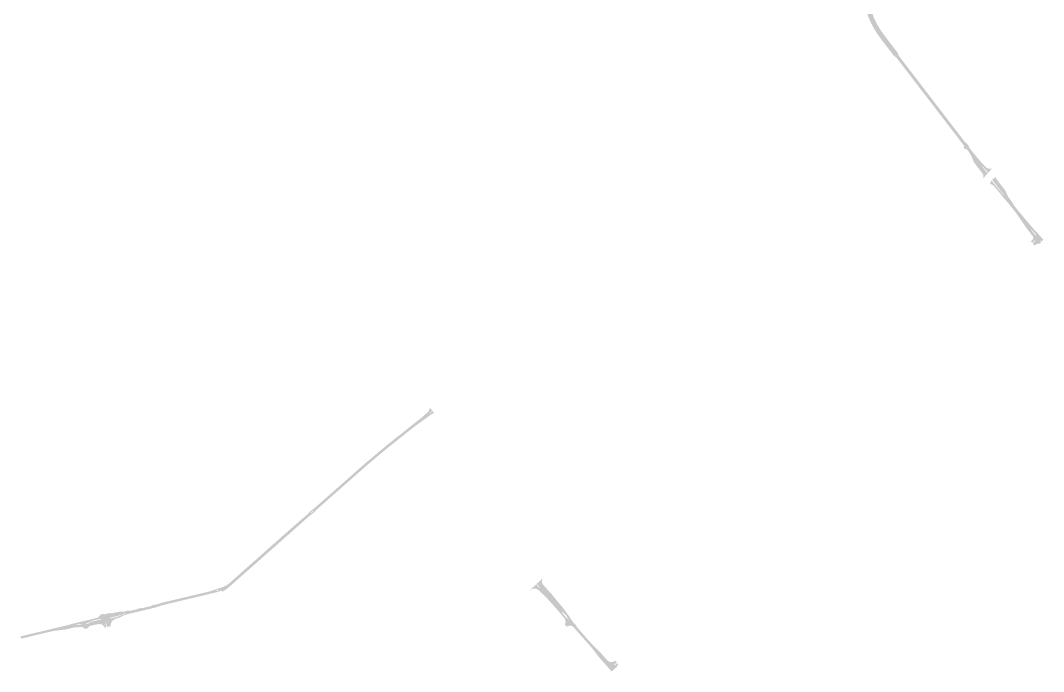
# Model space of a CAD drawing. Header units: inches. Extents: x 96822 to 101067, y 435686 to 441786.
# Drawn here: x 98416 to 101067, y 438411 to 440099 of the extents above; entities that cross this region are included whole.
import ezdxf

# ---------------------------------------------------------------- set-up
doc = ezdxf.new("R2010")
doc.units = ezdxf.units.IN
doc.header["$MEASUREMENT"] = 0

msp = doc.modelspace()

# ---------------------------------------------------------------- hatches: boundary and pattern name
for points in [[(100783, 439875.4), (100781.7, 439877.2), (100765.6, 439898.1), (100737.8, 439934.4), (100687.4, 440000.1), (100685.5, 440002.6), (100685.1, 440002.6), (100684, 440002.8), (100682.8, 440004.3), (100681.3, 440006.2), (100680.3, 440005.4), (100675.8, 440011.3), (100665.2, 440025), (100664, 440026.6), (100661.4, 440030), (100659, 440033.2), (100653.8, 440040), (100649.7, 440045.3), (100646.2, 440049.9), (100643.1, 440054.2), (100638.7, 440060.3), (100634.5, 440066.5), (100631.7, 440070.9), (100629.5, 440074.4), (100628.1, 440076.8), (100626.6, 440079.3), (100626.2, 440080), (100624.4, 440083.2), (100623.9, 440084.2), (100622.5, 440086.9), (100621.6, 440088.6), (100621.3, 440089.2), (100619.2, 440093.4), (100617, 440098.3), (100615, 440102.9), (100613.1, 440107.6), (100611.4, 440112.3), (100609.7, 440117.4), (100608, 440122.5), (100606.7, 440127.3), (100605.4, 440132.2), (100604.3, 440137), (100603.1, 440142.3), (100602.2, 440147.7), (100601.8, 440150), (100601.4, 440152.6), (100600.4, 440160), (100599.8, 440167.9), (100599.4, 440173.7), (100599.3, 440178.7), (100599.3, 440184.5), (100599.3, 440186.2), (100599.3, 440186.8), (100599.6, 440192.3), (100601, 440192.2), (100601.4, 440199.6), (100611.3, 440199), (100611.3, 440199.2), (100611.3, 440199), (100610.9, 440191.6), (100612.1, 440191.6), (100612, 440190.5), (100611.9, 440187.1), (100611.9, 440184.9), (100611.8, 440183), (100611.9, 440175.5), (100612.2, 440168.8), (100612.6, 440164.1), (100613.1, 440159.2), (100613.8, 440154.2), (100614.5, 440150), (100614.6, 440149.3), (100615.4, 440144.8), (100616.3, 440140.2), (100617.5, 440135.3), (100618.7, 440130.5), (100620.1, 440125.7), (100621.5, 440121.3), (100623, 440116.9), (100624.7, 440112.3), (100626.6, 440107.6), (100628.6, 440103), (100630.3, 440099.3), (100631.4, 440097), (100632.6, 440094.6), (100633.7, 440092.5), (100634.9, 440090.2), (100636.1, 440088), (100637.3, 440085.8), (100638.6, 440083.5), (100639.8, 440081.5), (100642.2, 440077.6), (100644.8, 440073.6), (100647.6, 440069.4), (100651.9, 440063.3), (100656.2, 440057.4), (100659.3, 440053.3), (100663.7, 440047.5), (100668.5, 440041.3), (100673.6, 440034.7), (100674.8, 440033.1), (100683.6, 440021.7), (100684.6, 440020.4), (100685.8, 440018.9), (100690.2, 440013), (100689.2, 440012.3), (100690.7, 440010.4), (100691.8, 440008.8), (100691.7, 440007.7), (100691.6, 440007.2), (100693.4, 440004.9), (100707, 439987.1), (100743.9, 439939), (100769.5, 439905.6), (100787.8, 439881.7), (100789, 439880.2), (100783, 439875.4)], [(100707, 439987.1), (100743.9, 439939), (100769.5, 439905.6), (100787.8, 439881.7), (100789, 439880.2), (100783, 439875.4), (100781.7, 439877.2), (100765.6, 439898.1), (100737.8, 439934.4), (100687.4, 440000.1), (100685.5, 440002.6), (100691.6, 440007.2), (100693.4, 440004.9), (100707, 439987.1)], [(99761.1, 438628.7), (99819.5, 438564.9), (99819.3, 438564.5), (99819.2, 438564.2), (99819.2, 438564), (99819.2, 438563.9), (99819.2, 438563.7), (99819.3, 438563.4), (99819.5, 438563.1), (99819.7, 438562.9), (99824.2, 438557.7), (99830.7, 438550.1), (99832.1, 438548.5), (99827.3, 438545.2), (99827.3, 438545.7), (99827.2, 438546), (99827.1, 438546.4), (99827, 438546.7), (99826.9, 438547), (99826.2, 438547.9), (99824.3, 438550.2), (99820.9, 438554.5), (99814, 438563), (99811.7, 438565.8), (99810.5, 438567.2), (99809.3, 438568.7), (99806.4, 438571.9), (99801.3, 438577.6), (99793.5, 438586.3), (99786.9, 438593.8), (99784.6, 438596.3), (99782.6, 438598.5), (99779.2, 438602.1), (99775.6, 438605.7), (99771.4, 438609.8), (99764.4, 438616.5), (99763, 438617.9), (99761.2, 438619.6), (99759.7, 438620.9), (99759.4, 438621.2), (99759.1, 438621.5), (99758.8, 438621.7), (99758.4, 438622), (99758.1, 438622.2), (99757.8, 438622.5), (99757.5, 438622.7), (99757.2, 438623), (99756.8, 438623.2), (99756.5, 438623.4), (99756.1, 438623.6), (99755.8, 438623.8), (99755.5, 438624), (99755.1, 438624.2), (99754.7, 438624.4), (99754.4, 438624.6), (99754, 438624.8), (99753.7, 438624.9), (99753.3, 438625.1), (99752.7, 438625.4), (99752.3, 438625.5), (99751.8, 438625.6), (99751.3, 438625.7), (99750.8, 438625.8), (99750.3, 438625.9), (99749.8, 438626), (99749.3, 438626), (99749, 438626.1), (99748.6, 438626.1), (99748.3, 438626.1), (99748, 438626.1), (99747.7, 438626.1), (99747.4, 438626.1), (99747.1, 438626.1), (99746.8, 438626.1), (99746.5, 438626.1), (99746.2, 438626.1), (99745.9, 438626), (99745.5, 438626), (99745.2, 438626), (99744.6, 438625.9), (99744.2, 438625.8), (99743.8, 438625.7), (99743.5, 438625.7), (99743.1, 438625.6), (99742.8, 438625.5), (99742.4, 438625.4), (99742, 438625.3), (99741.7, 438625.2), (99741.3, 438625.1), (99741, 438625), (99739.6, 438624.4), (99739, 438624), (99736.4, 438622.2), (99733.3, 438619.9), (99753.4, 438638.2), (99753.3, 438638.2), (99753.1, 438637.7), (99753.1, 438637.4), (99753.5, 438636.4), (99754, 438635.4), (99754.5, 438634.6), (99755.1, 438633.8), (99758, 438630.9), (99759.9, 438628.9), (99760.1, 438628.8), (99760.1, 438628.8), (99760.1, 438628.8), (99760.2, 438628.7), (99760.5, 438628.6), (99760.8, 438628.6), (99761.1, 438628.7)], [(99812.1, 438587.7), (99817.3, 438581.5), (99822.9, 438574.5), (99825.1, 438571.6), (99833.4, 438560), (99836.2, 438556.1), (99838.2, 438553.3), (99838.2, 438553.2), (99838.2, 438553.2), (99838.2, 438553.2), (99838.2, 438553.2), (99838.3, 438553.2), (99838.5, 438553), (99838.8, 438553), (99838.5, 438552.8), (99834, 438549.8), (99833.5, 438550.7), (99833, 438551.5), (99832.5, 438552.4), (99831.8, 438553.5), (99831.6, 438553.8), (99831.4, 438554.1), (99831.3, 438554.4), (99831.1, 438554.7), (99830.8, 438555), (99830.6, 438555.2), (99830.4, 438555.5), (99829.8, 438556.3), (99829.1, 438557.2), (99828.4, 438558), (99827.8, 438558.6), (99827.3, 438559.2), (99826.7, 438559.7), (99826.1, 438560.3), (99825.5, 438560.8), (99821, 438565), (99820.7, 438565.1), (99820.4, 438565.2), (99820.1, 438565.2), (99819.8, 438565.1), (99819.5, 438564.9), (99761.1, 438628.7), (99761.3, 438629.1), (99761.3, 438629.4), (99761.2, 438629.7), (99761.1, 438629.8), (99755.4, 438636.6), (99754.1, 438638.1), (99754, 438638.3), (99753.7, 438638.3), (99753.4, 438638.2), (99753.4, 438638.2), (99768.8, 438653.2), (99768.5, 438652), (99767.8, 438649.6), (99767.8, 438649.4), (99767.7, 438649.3), (99767.5, 438648.2), (99767.4, 438647.7), (99767.3, 438647.3), (99767.2, 438646.8), (99767.2, 438646.3), (99767.2, 438645.9), (99767.2, 438645.5), (99767.2, 438645), (99767.2, 438644.5), (99767.3, 438643.9), (99767.3, 438643.4), (99767.4, 438642.8), (99767.5, 438642.2), (99767.7, 438641.7), (99767.8, 438641.1), (99768, 438640.6), (99768.2, 438640.1), (99768.4, 438639.6), (99768.6, 438639.1), (99768.8, 438638.6), (99769.1, 438638.1), (99769.4, 438637.6), (99769.7, 438637.2), (99770, 438636.7), (99770.3, 438636.3), (99770.6, 438635.9), (99772.4, 438633.8), (99775.3, 438630.5), (99788.1, 438616.1), (99794.7, 438608.7), (99795.9, 438607.4), (99797, 438606), (99812.1, 438587.7)], [(98417.1, 438496.4), (98415.7, 438502.3), (98415.8, 438502.3), (98419.6, 438503.2), (98427.9, 438505.2), (98434.8, 438506.9), (98443.1, 438508.9), (98457.6, 438512.3), (98466.9, 438514.5), (98473.9, 438516.2), (98478.8, 438517.3), (98482.4, 438518.2), (98487.1, 438519.3), (98492.1, 438520.6), (98500, 438522.5), (98503.9, 438523.4), (98511.6, 438525.1), (98535.8, 438530.9), (98555.1, 438536.2), (98559.7, 438537.3), (98560.6, 438533), (98560.6, 438533), (98560.6, 438533), (98560.5, 438532.7), (98560.8, 438532.4), (98560.8, 438532.2), (98560.8, 438532.2), (98562.2, 438525.9), (98554.9, 438525.3), (98553.9, 438525.2), (98552.9, 438525.1), (98552, 438524.9), (98537.2, 438521.2), (98535.2, 438520.8), (98534, 438520.5), (98519.9, 438518.7), (98514.7, 438518.1), (98509.1, 438517.3), (98506.3, 438516.9), (98505.3, 438516.8), (98504.3, 438516.7), (98503.3, 438516.5), (98502.3, 438516.4), (98501.3, 438516.2), (98500.2, 438516.1), (98500, 438516), (98494.5, 438514.7), (98488.8, 438513.5), (98483.9, 438512.3), (98480.2, 438511.5), (98476.3, 438510.5), (98472.4, 438509.6), (98443.9, 438502.8), (98439.1, 438501.6), (98430.9, 438499.6), (98417.1, 438496.4)], [(99921, 438457.7), (99935.5, 438441.3), (99935.8, 438441), (99936.2, 438440.6), (99936.5, 438440.2), (99936.9, 438439.8), (99937.3, 438439.5), (99937.7, 438439.1), (99938.1, 438438.8), (99938.6, 438438.5), (99939, 438438.2), (99939.4, 438437.9), (99939.9, 438437.7), (99940.4, 438437.4), (99940.7, 438437.2), (99941.4, 438436.9), (99942.3, 438436.6), (99943.2, 438436.3), (99943.9, 438436.1), (99944.5, 438436), (99945.2, 438435.9), (99945.7, 438435.8), (99946.2, 438435.8), (99946.7, 438435.7), (99947.2, 438435.7), (99947.7, 438435.7), (99948.2, 438435.8), (99948.7, 438435.8), (99949.1, 438435.9), (99949.7, 438436), (99950.5, 438436.2), (99951.4, 438436.4), (99952.2, 438436.7), (99952.6, 438436.9), (99953.1, 438437.1), (99953.5, 438437.3), (99953.9, 438437.5), (99954.3, 438437.7), (99954.7, 438437.9), (99955, 438438.2), (99955.4, 438438.5), (99955.7, 438438.7), (99956.8, 438439.6), (99961.2, 438434.7), (99957.3, 438431.2), (99957.2, 438431.1), (99955.2, 438429), (99955.2, 438429), (99954.4, 438428.2), (99954.3, 438428), (99954.4, 438427.7), (99954.6, 438427.4), (99954.9, 438427.4), (99956.1, 438428), (99958.7, 438429.4), (99960.1, 438430.7), (99962.3, 438432.7), (99962.6, 438433.1), (99965.5, 438429.9), (99964.6, 438429), (99964.3, 438428.6), (99963.9, 438428.2), (99963.5, 438427.7), (99963.2, 438427.2), (99962.8, 438426.7), (99962.5, 438426.2), (99962.2, 438425.7), (99962.1, 438425.4), (99962.1, 438425.4), (99962.1, 438425.4), (99962, 438425.2), (99961.7, 438424.6), (99961.2, 438423.2), (99953, 438415.8), (99952.7, 438415.9), (99952.4, 438415.9), (99952.1, 438415.8), (99951.8, 438415.6), (99951.6, 438415.4), (99951.5, 438415.1), (99951.6, 438414.5), (99947.9, 438411.2), (99946.1, 438413.3), (99944.7, 438414.8), (99933.6, 438427.4), (99931.6, 438429.6), (99919.3, 438443.4), (99915.7, 438447.5), (99914.9, 438448.5), (99912.6, 438451.3), (99910.5, 438453.9), (99910.5, 438453.9), (99906.9, 438458.7), (99903.2, 438463.8), (99900.8, 438467), (99898.3, 438470.1), (99896.8, 438472), (99894.2, 438475.1), (99892, 438477.6), (99896.9, 438481.9), (99896.9, 438481.9), (99899.8, 438478.9), (99904.4, 438474.3), (99905.8, 438472.9), (99907.3, 438471.6), (99909.6, 438469.5), (99911.8, 438467.4), (99921, 438457.7)]]:
    msp.add_hatch(color=256).paths.add_polyline_path(points, flags=0)
h = msp.add_hatch(color=256)
h.paths.add_polyline_path([(100873.3, 439772.5), (100873.3, 439772.2), (100873.4, 439772), (100874.2, 439769.7), (100874.3, 439769.2), (100874.3, 439769.2), (100874.3, 439769.2), (100874.3, 439769.2), (100874.3, 439769.2), (100874.3, 439769.2), (100874.3, 439769.2), (100874.3, 439769.1), (100874.3, 439769.1), (100874.3, 439769.1), (100874.3, 439769.1), (100874.4, 439769.1), (100874.4, 439769.1), (100874.4, 439769.1), (100874.4, 439769.1), (100874.4, 439769.1), (100874.4, 439769.1), (100874.4, 439769.1), (100874.4, 439769.1), (100874.4, 439769.1), (100874.4, 439769), (100874.4, 439769), (100874.4, 439769), (100874.4, 439769), (100874.4, 439769), (100874.4, 439769), (100874.4, 439769), (100876.2, 439766.8), (100881.7, 439759.5), (100886.2, 439753.9), (100894, 439744.4), (100898, 439739.6), (100903.4, 439733.3), (100911.3, 439724.8), (100916.9, 439718.8), (100918.7, 439717.2), (100919.6, 439716.5), (100921.8, 439715.4), (100923.2, 439714.9), (100925.6, 439714.2), (100926.8, 439714.2), (100928.3, 439714.1), (100930.1, 439714.3), (100932, 439714.7), (100933.4, 439715.2), (100908.8, 439687.3), (100910, 439689.3), (100910.8, 439691.1), (100911.2, 439692.6), (100911.3, 439694.4), (100911.1, 439696.1), (100910.8, 439697.9), (100910.1, 439699.8), (100909, 439701.4), (100898.7, 439715), (100887.1, 439730.3), (100886.1, 439731.9), (100879.8, 439747.1), (100874.5, 439756.1), (100873.4, 439757.8), (100871.7, 439760), (100870.4, 439761.8), (100868.7, 439763.9), (100868.4, 439763.9), (100866.9, 439765.1), (100866.4, 439765.5), (100866.4, 439765.5), (100866.4, 439765.5), (100866.4, 439765.5), (100866.4, 439765.5), (100866.4, 439765.5), (100866.4, 439765.5), (100866.4, 439765.5), (100866.4, 439765.6), (100866.4, 439765.6), (100866.3, 439765.6), (100866.3, 439765.6), (100866.3, 439765.6), (100866.3, 439765.6), (100866.3, 439765.6), (100866.3, 439765.6), (100866.3, 439765.6), (100866.3, 439765.6), (100866.3, 439765.6), (100866.3, 439765.6), (100866.3, 439765.6), (100866.3, 439765.6), (100866.3, 439765.6), (100866.2, 439765.6), (100866.2, 439765.6), (100866.2, 439765.6), (100866.2, 439765.6), (100866.2, 439765.6), (100866.2, 439765.6), (100866.2, 439765.6), (100866.2, 439765.6), (100866.2, 439765.6), (100866.2, 439765.6), (100865.9, 439765.7), (100865.1, 439765.7), (100864.4, 439765.6), (100863.7, 439765.5), (100863.1, 439765.2), (100860, 439770.2), (100860.4, 439771), (100860.6, 439771.7), (100860.7, 439772.3), (100860.7, 439773), (100860.7, 439773.6), (100860.4, 439773.7), (100859.1, 439776.1), (100859.1, 439776.1), (100859.1, 439776.1), (100859.1, 439776.1), (100859.1, 439776.1), (100859.1, 439776.1), (100859.1, 439776.1), (100859.1, 439776.1), (100859.1, 439776.1), (100859.1, 439776.1), (100859.1, 439776.2), (100859.1, 439776.2), (100856.2, 439780), (100849.1, 439789.3), (100840.9, 439800), (100831.8, 439811.9), (100828.7, 439815.8), (100824.9, 439820.7), (100823.9, 439822.1), (100783, 439875.4), (100789, 439880.2), (100834.3, 439821.1), (100837.4, 439817.1), (100844.1, 439808.3), (100850.5, 439800), (100855.1, 439794), (100861.7, 439785.4), (100864.6, 439781.6), (100864.7, 439781.5), (100864.7, 439781.5), (100864.7, 439781.5), (100864.7, 439781.4), (100864.7, 439781.4), (100864.7, 439781.4), (100864.7, 439781.4), (100864.8, 439781.3), (100865, 439781.3), (100867.8, 439780.2), (100867.9, 439780.1), (100873.3, 439772.5)], flags=0)
h.paths.add_polyline_path([(100908.8, 439720.3), (100908.1, 439720.2), (100908, 439719.6), (100920.7, 439703.1), (100921.4, 439703.2), (100921.6, 439704.3), (100921.7, 439705.4), (100921.4, 439706.4), (100921, 439707.2), (100908.8, 439720.3)], flags=0)
h = msp.add_hatch(color=256)
h.paths.add_polyline_path([(101010.7, 439594.1), (101017.3, 439586.3), (101017.5, 439586), (101018.6, 439584.6), (101032.1, 439568.8), (101046.6, 439552.2), (101046.9, 439551.8), (101048.2, 439550.3), (101048.8, 439549.6), (101048.9, 439549.4), (101049, 439549.4), (101049, 439549.4), (101049, 439549.4), (101049, 439549.3), (101049.1, 439549.3), (101049.3, 439549.2), (101049.4, 439549.2), (101049.6, 439549.3), (101051.2, 439547.5), (101051.3, 439547.4), (101059.2, 439538.7), (101066.4, 439530.7), (101066.4, 439530.7), (101066.9, 439530.2), (101062, 439525.8), (101061.6, 439526.2), (101061.4, 439526.4), (101061.2, 439526.6), (101060.9, 439526.9), (101060.6, 439527.1), (101060.4, 439527.3), (101060.1, 439527.5), (101059.8, 439527.7), (101059.5, 439527.9), (101059.3, 439528), (101059.2, 439527.9), (101059, 439527.9), (101058.9, 439527.8), (101058.8, 439527.6), (101058.8, 439527.4), (101058.8, 439527.3), (101059.1, 439526.7), (101059.4, 439526.2), (101059.5, 439526), (101059.6, 439525.8), (101059.7, 439525.7), (101059.9, 439525.5), (101059.9, 439525.4), (101060.7, 439524.6), (101057.3, 439519.7), (101056.8, 439519.8), (101056.3, 439519.8), (101055.8, 439519.9), (101055.3, 439519.9), (101054.9, 439519.9), (101054.3, 439519.9), (101053.9, 439520), (101053.4, 439520), (101053.1, 439519.9), (101052.8, 439519.9), (101052.5, 439519.9), (101052.2, 439519.8), (101052, 439519.8), (101051.7, 439519.7), (101051.4, 439519.7), (101051.1, 439519.6), (101050.9, 439519.6), (101050.4, 439519.5), (101050, 439519.3), (101049.7, 439519.2), (101049.1, 439518.9), (101048.8, 439518.8), (101048.6, 439518.7), (101048.3, 439518.5), (101048.1, 439518.4), (101047.9, 439518.3), (101047.7, 439518.1), (101047.4, 439518), (101047.2, 439517.9), (101047, 439517.7), (101046.8, 439517.6), (101043.4, 439515.3), (101038.8, 439521.3), (101042.1, 439524.2), (101043.9, 439525.7), (101044, 439525.9), (101044.2, 439526.1), (101044.4, 439526.2), (101044.6, 439526.4), (101044.7, 439526.6), (101044.9, 439526.8), (101045, 439527.1), (101045.2, 439527.3), (101045.3, 439527.5), (101045.5, 439527.7), (101045.6, 439527.9), (101045.7, 439528.1), (101045.7, 439528.1), (101045.7, 439528.1), (101045.7, 439528.1), (101045.7, 439528.1), (101045.7, 439528.1), (101045.7, 439528.1), (101045.7, 439528.1), (101045.7, 439528.1), (101045.7, 439528.2), (101045.8, 439528.4), (101045.7, 439528.5), (101045.6, 439528.6), (101045.5, 439528.7), (101045.3, 439528.7), (101045.2, 439528.7), (101045, 439528.6), (101043.2, 439527.6), (101042.6, 439527.2), (101041, 439525.7), (101037.6, 439522.5), (101034.2, 439526.3), (101037.5, 439529.6), (101037.8, 439529.8), (101038, 439529.9), (101038.1, 439530), (101038.2, 439530.2), (101038.4, 439530.3), (101038.5, 439530.5), (101038.6, 439530.6), (101038.7, 439530.8), (101038.8, 439530.9), (101038.9, 439531.1), (101039.1, 439531.2), (101039.2, 439531.4), (101039.3, 439531.5), (101039.4, 439531.7), (101039.3, 439531.9), (101039.4, 439532.1), (101039.6, 439532.4), (101039.7, 439532.7), (101039.8, 439533), (101039.8, 439533.3), (101039.9, 439533.6), (101040, 439533.9), (101040, 439534.2), (101040, 439534.5), (101040, 439534.8), (101040, 439535.2), (101040, 439535.6), (101040, 439535.8), (101040, 439536.1), (101040, 439536.3), (101039.9, 439536.6), (101039.9, 439536.8), (101039.8, 439537.1), (101039.8, 439537.4), (101039.7, 439537.6), (101039.6, 439537.8), (101039.5, 439538), (101039.3, 439538.4), (101039.5, 439538.6), (101039.4, 439538.8), (101039.2, 439539.1), (101039.1, 439539.4), (101038.9, 439539.6), (101038.7, 439539.9), (101038.5, 439540.1), (101038.4, 439540.4), (101038.2, 439540.6), (101037.9, 439540.8), (101037.8, 439541), (101036.5, 439542.5), (101035.5, 439543.9), (101035.4, 439543.8), (101034.6, 439544.8), (101034.8, 439545), (101028.7, 439552.5), (101023.8, 439559), (101021.5, 439562.1), (101016.2, 439569.9), (101005, 439586.6), (101004.9, 439586.5), (101001.7, 439591), (101001.1, 439591.8), (101000, 439593.4), (100999.4, 439594.3), (100995.6, 439599.4), (100987.6, 439609.9), (100982.7, 439616.4), (100980.5, 439619.3), (100977.2, 439623.2), (100964, 439638.2), (100963.7, 439638.7), (100963.4, 439639.1), (100962, 439640.8), (100954.4, 439650.1), (100939.2, 439668.7), (100937.2, 439670.6), (100935.1, 439672.2), (100932.6, 439673.5), (100931.7, 439673.9), (100929.9, 439674.4), (100927.8, 439674.7), (100931.9, 439684.3), (100932.1, 439683.7), (100962.5, 439646.7), (100962.7, 439646.5), (100963, 439646.5), (100963.3, 439646.6), (100963.3, 439646.9), (100963.3, 439647.2), (100934.8, 439684.3), (100934.1, 439685.2), (100933.5, 439685.7), (100932.9, 439685.7), (100943.3, 439692.5), (100943.4, 439691.5), (100943.9, 439689.9), (100944.6, 439688.2), (100945.5, 439686.7), (100952.7, 439677.4), (100953.2, 439676.7), (100959.5, 439668.5), (100967.9, 439657.5), (100968.4, 439656.6), (100970.4, 439652.6), (100974.8, 439642.2), (100975.3, 439641.2), (100975.9, 439640.2), (100976.7, 439639.3), (100978, 439638), (100978.8, 439637.3), (100983.6, 439630.2), (100988.5, 439623.2), (100988.6, 439622.9), (100988.9, 439622.4), (100989.2, 439622), (100990, 439620.1), (100991, 439618.5), (100991.8, 439617.5), (101000, 439607), (101002.5, 439603.7), (101003.3, 439602.8), (101004.4, 439601.7), (101005.4, 439600.5), (101005.6, 439600.2), (101010.7, 439594.1)], flags=0)
h.paths.add_polyline_path([(101034.8, 439556.9), (101034.7, 439556.8), (101034.6, 439556.6), (101034.5, 439556.4), (101034.6, 439556.1), (101040.9, 439547.8), (101043.4, 439544.7), (101043.6, 439544.5), (101044.9, 439542.9), (101045.7, 439542.2), (101046.8, 439541.5), (101047, 439541.4), (101047.3, 439541.5), (101047.5, 439541.6), (101047.6, 439541.8), (101047.5, 439542.1), (101046.7, 439543.7), (101046.4, 439544.2), (101045.1, 439545.8), (101044.9, 439546), (101042.3, 439549), (101035.4, 439556.7), (101035.1, 439556.9), (101034.8, 439556.9)], flags=0)
h = msp.add_hatch(color=256)
h.paths.add_polyline_path([(99380.8, 439001.6), (99374.5, 438996.7), (99367.7, 438991.2), (99366.1, 438989.8), (99357.1, 438982.3), (99348.5, 438975.2), (99346.6, 438973.6), (99345.2, 438972.4), (99344.3, 438971.6), (99343.2, 438970.7), (99339, 438975.8), (99339.9, 438976.6), (99359.7, 438993.2), (99361.3, 438994.5), (99364.1, 438996.8), (99371, 439002.3), (99378.3, 439008.1), (99381.3, 439010.5), (99382.8, 439011.7), (99385.6, 439014), (99408.6, 439032.1), (99411.6, 439034.6), (99412.8, 439035.5), (99421.4, 439042.4), (99455.3, 439069.3), (99459, 439072.4), (99459.7, 439072.9), (99460.5, 439073.6), (99461.4, 439074.4), (99462, 439075), (99470.3, 439083.1), (99471.9, 439084.6), (99472.5, 439085.3), (99473, 439086), (99473.6, 439086.9), (99474, 439087.6), (99474.3, 439088.3), (99474.7, 439089), (99474.9, 439089.7), (99475.2, 439090.4), (99475.4, 439091.2), (99475.6, 439091.9), (99475.7, 439092.7), (99475.8, 439093.5), (99475.8, 439094.3), (99475.8, 439095.1), (99475.8, 439095.9), (99488.2, 439080.2), (99487.6, 439080.2), (99486.9, 439080.2), (99486.3, 439080.1), (99485.6, 439080), (99485, 439079.8), (99484, 439079.4), (99483.1, 439079), (99482.2, 439078.6), (99481.6, 439078.2), (99479.9, 439077.1), (99476.2, 439074.6), (99472.1, 439071.7), (99466.4, 439067.6), (99461.5, 439064.1), (99456.9, 439060.8), (99441.4, 439049.5), (99433.1, 439043.3), (99432.9, 439043.1), (99426.5, 439038), (99417.8, 439031.1), (99409.2, 439024.2), (99409.1, 439024.2), (99400.1, 439017), (99396.5, 439014.1), (99395.5, 439013.4), (99380.8, 439001.6)], flags=0)
h.paths.add_polyline_path([(99475.8, 439081.6), (99474.8, 439080.6), (99474.8, 439080.1), (99475.3, 439079.8), (99475.6, 439080), (99478, 439081.8), (99478.4, 439082.1), (99481.2, 439084.2), (99481.5, 439084.4), (99482.1, 439084.8), (99482.1, 439084.8), (99482.1, 439084.8), (99482.1, 439084.8), (99482.1, 439084.8), (99482.1, 439084.8), (99482.3, 439084.9), (99482.4, 439085.4), (99481.9, 439085.8), (99480.8, 439085.3), (99477.3, 439082.9), (99477.2, 439082.8), (99477.1, 439082.8), (99477.1, 439082.8), (99475.8, 439081.6)], flags=0)
h = msp.add_hatch(color=256)
h.paths.add_polyline_path([(98766.6, 438577.6), (98764.7, 438584), (98765.8, 438584.4), (98768.1, 438585.1), (98769.9, 438585.6), (98770.7, 438585.9), (98771.5, 438586.1), (98775.8, 438587.4), (98779.6, 438588.7), (98783.6, 438589.7), (98790.4, 438591.5), (98794.7, 438592.5), (98802, 438594.2), (98832, 438601.3), (98863.6, 438608.8), (98877.6, 438612), (98890.9, 438615.2), (98897.7, 438616.8), (98901.2, 438617.7), (98907.9, 438619.5), (98908.9, 438619.7), (98909.9, 438620.1), (98915.1, 438622), (98920.7, 438623.9), (98921.6, 438624.3), (98922.6, 438624.6), (98922.6, 438624.6), (98924.5, 438625.2), (98926.6, 438625.8), (98929.3, 438626.7), (98933.9, 438628.2), (98934.3, 438628.3), (98936.5, 438629), (98938.6, 438629.8), (98940.8, 438630.6), (98947, 438633.3), (98948.6, 438634.2), (98949.8, 438634.8), (98951, 438635.5), (98954.1, 438637.5), (98954.9, 438638.2), (98956.4, 438639.5), (98965.1, 438647.2), (98974.3, 438655.3), (98978.2, 438658.8), (98983.3, 438663.3), (98986.4, 438666), (98987.8, 438667.4), (98988.2, 438667.8), (99000, 438678.4), (99004.1, 438682), (99025, 438700.4), (99025.7, 438700.9), (99026.8, 438701.8), (99028.1, 438702.9), (99027.9, 438703), (99033.4, 438707.7), (99048.1, 438720.9), (99081.1, 438750), (99089, 438757), (99094.1, 438761.6), (99108.3, 438774.1), (99120.9, 438785.3), (99121, 438785.4), (99121.4, 438785.7), (99124.8, 438788.6), (99135.5, 438798.1), (99145.9, 438807.2), (99146.5, 438807.2), (99147.2, 438807.9), (99148.1, 438808.7), (99149.8, 438810.2), (99160.3, 438819.4), (99160.6, 438819.7), (99161.3, 438820.4), (99164.6, 438824.2), (99165, 438824.5), (99165.3, 438824.9), (99170.8, 438829.6), (99172.5, 438831.1), (99173.3, 438831.7), (99177.4, 438834.5), (99178.1, 438835.1), (99184.3, 438840.6), (99187.9, 438843.7), (99196.7, 438851.5), (99205.9, 438859.6), (99209.6, 438862.9), (99219.9, 438871.9), (99223.1, 438874.7), (99227.6, 438878.7), (99229.1, 438880), (99230.8, 438881.5), (99243.9, 438893.1), (99255.3, 438903.2), (99257.1, 438904.7), (99258.4, 438905.9), (99266.7, 438913.3), (99272.4, 438918.3), (99279.5, 438924.7), (99287.1, 438931.3), (99288.6, 438932.7), (99305.1, 438947.2), (99311.9, 438953.1), (99317, 438957.4), (99317.3, 438957.7), (99318.4, 438958.6), (99318.7, 438958.9), (99321.7, 438961.3), (99328.7, 438967.2), (99332.6, 438970.4), (99335.6, 438972.9), (99338.5, 438975.4), (99339, 438975.8), (99343.2, 438970.7), (99339.7, 438967.8), (99321.6, 438952.6), (99316.2, 438948.1), (99311.9, 438944.5), (99308.2, 438941.2), (99302.1, 438935.8), (99301.7, 438935.4), (99297.3, 438931.5), (99296.5, 438930.8), (99291.2, 438926.1), (99287.1, 438922.5), (99281.9, 438917.8), (99271, 438908.3), (99256.1, 438895.1), (99247.7, 438887.7), (99245.4, 438885.7), (99245.1, 438885.4), (99244.5, 438884.9), (99238.8, 438879.8), (99236.5, 438877.8), (99235, 438876.5), (99232.6, 438874.3), (99230.9, 438872.9), (99227.9, 438870.2), (99224.9, 438867.6), (99222.6, 438865.6), (99221.7, 438864.8), (99220.2, 438863.5), (99217, 438860.7), (99214, 438858), (99210.3, 438854.7), (99209.9, 438854.4), (99209, 438853.5), (99205, 438850.1), (99199.8, 438845.4), (99197.5, 438843.4), (99195.5, 438841.6), (99195.1, 438841.3), (99194.9, 438841.2), (99192.7, 438839.2), (99186.7, 438833.9), (99184.4, 438831.9), (99184.1, 438831.6), (99183.5, 438831.1), (99182.6, 438830.2), (99181.9, 438829.5), (99178.6, 438825.8), (99177.9, 438825.1), (99172.6, 438820.5), (99172, 438820), (99170.5, 438818.7), (99168.9, 438817.5), (99164.8, 438814.7), (99155, 438806), (99152.1, 438803.4), (99142.4, 438794.8), (99142.3, 438794.8), (99142.2, 438794.6), (99140.5, 438793.2), (99131.7, 438785.3), (99128.6, 438782.6), (99122.6, 438777.3), (99113.1, 438768.7), (99112.9, 438768.4), (99106.1, 438762.7), (99104.6, 438761.4), (99100.8, 438757.9), (99099.9, 438757.1), (99095.3, 438753.1), (99094.8, 438752.6), (99092.2, 438750.4), (99091.7, 438750), (99088.5, 438747.1), (99087.9, 438746.6), (99086.8, 438745.6), (99085.7, 438744.7), (99082, 438741.3), (99079.3, 438738.9), (99074.8, 438734.9), (99074.5, 438734.7), (99073.8, 438734.1), (99071.5, 438732.1), (99068.5, 438729.4), (99065, 438726.3), (99059.1, 438721.1), (99058.8, 438720.8), (99058.1, 438720.2), (99053.2, 438715.9), (99047.3, 438710.6), (99047, 438710.4), (99046.3, 438709.8), (99039, 438703.4), (99035.5, 438700.2), (99033.3, 438698.3), (99030.1, 438695.4), (99023.7, 438689.8), (99020.7, 438687.2), (99020.7, 438687.1), (99017.4, 438684.2), (99013.3, 438680.6), (99007.1, 438675.1), (99000, 438668.9), (98995.7, 438665), (98995.5, 438664.9), (98995, 438664.5), (98992.9, 438662.5), (98991.1, 438661), (98986.6, 438657), (98983.2, 438654), (98981, 438652), (98980.7, 438651.8), (98980.1, 438651.2), (98979.1, 438650.4), (98976.9, 438648.4), (98975.4, 438647.1), (98970.4, 438642.7), (98969.9, 438642.3), (98969.8, 438642.1), (98963.8, 438636.8), (98963, 438636.2), (98960.8, 438634.2), (98957, 438630.9), (98954.3, 438628.5), (98952.5, 438626.9), (98951.7, 438626.3), (98950.9, 438625.7), (98948.4, 438624), (98946, 438622.5), (98943.4, 438620.8), (98941, 438619.4), (98939.9, 438618.7), (98939.5, 438618.5), (98938.6, 438618), (98937.8, 438619.5), (98938.2, 438620.1), (98938, 438620.7), (98937.9, 438620.7), (98937.6, 438621), (98934.7, 438620.1), (98930, 438618.4), (98928.8, 438618), (98927.7, 438617.7), (98926.5, 438617.4), (98925.3, 438617.1), (98924.2, 438616.8), (98923.4, 438616.6), (98915.5, 438614.8), (98911.9, 438614), (98911, 438613.8), (98904.5, 438612.1), (98900.2, 438610.9), (98897.3, 438610.2), (98895, 438609.7), (98867.5, 438603.2), (98836.3, 438595.8), (98807.7, 438589), (98804.7, 438588.3), (98800.2, 438587.2), (98794.8, 438586), (98790, 438584.7), (98784.2, 438583.2), (98778.8, 438581.6), (98777.7, 438581.3), (98772.6, 438579.6), (98770.9, 438579), (98768.4, 438578.2), (98766.6, 438577.6)], flags=0)
h.paths.add_polyline_path([(98924.1, 438619.9), (98924.4, 438620), (98925.4, 438620.3), (98926, 438620.5), (98927.3, 438620.9), (98928.3, 438621.2), (98928.6, 438621.2), (98929, 438621.7), (98929, 438622.3), (98928.7, 438622.9), (98928.1, 438623.1), (98927.8, 438623), (98926.8, 438622.7), (98924.8, 438622.1), (98923.9, 438621.8), (98923.9, 438621.8), (98923.8, 438621.8), (98923.6, 438621.7), (98923.4, 438621.5), (98923.2, 438621.3), (98923.2, 438620.6), (98923.5, 438620.1), (98924.1, 438619.9)], flags=0)
h.paths.add_polyline_path([(99168.7, 438821.5), (99170.9, 438823.4), (99173.8, 438826), (99175.7, 438827.6), (99176, 438827.8), (99176, 438828.4), (99175.6, 438828.9), (99174.9, 438828.9), (99172.8, 438827.1), (99169.9, 438824.5), (99168, 438822.8), (99167.8, 438822.6), (99167.7, 438822), (99168.1, 438821.5), (99168.7, 438821.5)], flags=0)
h = msp.add_hatch(color=256)
h.paths.add_polyline_path([(98581.7, 438522.1), (98581.5, 438522.4), (98580.8, 438523.2), (98579.8, 438524.1), (98579.3, 438524.5), (98578, 438525.4), (98576.3, 438526.3), (98575.3, 438526.7), (98574.9, 438526.8), (98573.6, 438526.7), (98562.2, 438525.9), (98560.8, 438532.2), (98573.2, 438533.2), (98573.6, 438533.6), (98573.4, 438534.1), (98571.5, 438534.6), (98570.1, 438534.8), (98568.9, 438534.9), (98567.8, 438534.8), (98566.7, 438534.6), (98560.9, 438533.2), (98560.6, 438533), (98559.7, 438537.3), (98564.6, 438538.5), (98612.2, 438549.8), (98613.4, 438550.2), (98617.1, 438551.7), (98617.5, 438551.9), (98618.4, 438552.7), (98619.8, 438554), (98621.2, 438555.4), (98622.1, 438556.7), (98622.7, 438558), (98623.2, 438559.4), (98634.4, 438560.4), (98634.8, 438559.2), (98635.4, 438557.9), (98636, 438557.8), (98636.3, 438558.2), (98636.1, 438560.7), (98649, 438562.8), (98650.3, 438562.5), (98652.2, 438562.3), (98653.5, 438562.3), (98655.7, 438562.6), (98657.1, 438563), (98659, 438563.5), (98666.8, 438565.3), (98667.3, 438565.4), (98667.8, 438565.5), (98668.3, 438565.6), (98668.8, 438565.7), (98669.3, 438565.8), (98671.8, 438566), (98674, 438566.2), (98675.7, 438566.2), (98679.3, 438566.4), (98683.1, 438566.5), (98685, 438566.6), (98687.7, 438566.8), (98687.9, 438567.2), (98687.9, 438567.4), (98687.9, 438567.8), (98687.6, 438568), (98696.9, 438569.2), (98696.7, 438568.8), (98696.8, 438568.4), (98697.1, 438568.2), (98699.2, 438568.4), (98701, 438568.8), (98703.3, 438569.3), (98709.3, 438570.6), (98716.9, 438572.3), (98717, 438572.3), (98717, 438572.3), (98717, 438572.3), (98717.2, 438572.4), (98717.4, 438572.7), (98717.3, 438573.1), (98716.9, 438573.3), (98725.1, 438575.2), (98729.5, 438576.2), (98729.3, 438575.8), (98729.4, 438575.4), (98729.7, 438575.2), (98741.9, 438578.1), (98752.9, 438580.6), (98754.2, 438581), (98754.4, 438581.1), (98754.6, 438581.4), (98754.4, 438581.8), (98754.1, 438582), (98764, 438584.9), (98764, 438584.3), (98764.3, 438584), (98764.7, 438584), (98766.6, 438577.6), (98764.5, 438577), (98761.6, 438576.2), (98760.1, 438575.8), (98754, 438574.3), (98742.6, 438571.7), (98730.5, 438568.8), (98730.5, 438568.8), (98722.8, 438567), (98714, 438565), (98699, 438561.4), (98696.1, 438560.7), (98693.2, 438559.9), (98690.3, 438559.1), (98688.8, 438558.7), (98686.6, 438557.9), (98684.8, 438557.1), (98683.9, 438556.7), (98682.9, 438556.2), (98680.3, 438554.8), (98678.5, 438553.9), (98674.8, 438552.2), (98674.3, 438552), (98673.8, 438551.8), (98673.3, 438551.5), (98672.7, 438551.3), (98672.2, 438551.1), (98671.6, 438550.9), (98671.1, 438550.7), (98670.5, 438550.5), (98670, 438550.4), (98666.1, 438549.2), (98665.5, 438549.1), (98664.9, 438548.9), (98664.3, 438548.7), (98663.2, 438548.3), (98662.8, 438548.1), (98662.3, 438547.9), (98661.9, 438547.7), (98661.4, 438547.5), (98661, 438547.3), (98660.4, 438547), (98659.8, 438546.6), (98659.3, 438546.3), (98657.5, 438545.2), (98657.3, 438545), (98654.8, 438543.5), (98654.8, 438543.5), (98654.8, 438543.5), (98654.7, 438543.4), (98654, 438542.5), (98652.6, 438540.8), (98652, 438539.7), (98651.5, 438538.8), (98650.5, 438536), (98650.1, 438535), (98650, 438534), (98649.8, 438532.5), (98649.6, 438530.9), (98649.6, 438529.2), (98649.8, 438528.6), (98640, 438526.5), (98639.1, 438530.4), (98638.6, 438532.4), (98637.3, 438537.8), (98637.2, 438538.1), (98636.7, 438538.2), (98636.4, 438537.9), (98636.1, 438536.9), (98636.1, 438535.9), (98636.1, 438535), (98636.4, 438532.9), (98636.6, 438531.9), (98637.1, 438529.9), (98638.1, 438526), (98634, 438524.9), (98633.1, 438526.7), (98631.9, 438528.3), (98630.8, 438529.8), (98629.7, 438531.1), (98628, 438532.3), (98626.9, 438532.9), (98625.5, 438533.4), (98624.7, 438533.6), (98622.6, 438534.1), (98621.4, 438534.2), (98621.2, 438534.2), (98617.2, 438534.1), (98616, 438533.9), (98606.7, 438531.9), (98596.7, 438529.7), (98595.5, 438529.4), (98594.4, 438528.9), (98593.5, 438528.3), (98592.8, 438527.6), (98592.5, 438527.3), (98592.1, 438526.5), (98591.7, 438525.6), (98591.3, 438524.4), (98591.1, 438523.2), (98581.7, 438522.1)], flags=0)
h.paths.add_polyline_path([(98585.9, 438534.2), (98588.5, 438534.7), (98589.8, 438535.1), (98591, 438535.5), (98592.1, 438536), (98593.1, 438536.6), (98594.2, 438537.4), (98595.5, 438538.5), (98596.6, 438539.2), (98597.8, 438539.7), (98599.6, 438540.3), (98614.8, 438543.9), (98619.1, 438544.9), (98621.2, 438545.4), (98621.6, 438545.5), (98625.5, 438546.5), (98625.9, 438546.6), (98626, 438547.1), (98625.6, 438547.4), (98621.3, 438547.5), (98621.1, 438547.4), (98618.6, 438546.9), (98614.3, 438545.8), (98602.1, 438543), (98601.1, 438542.7), (98599.3, 438541.9), (98598.5, 438541.4), (98596.8, 438540.4), (98596, 438540), (98595.1, 438539.6), (98593.3, 438538.9), (98591.4, 438538.1), (98587.4, 438536.2), (98586.5, 438535.7), (98585.7, 438535.2), (98585.5, 438534.9), (98585.5, 438534.5), (98585.9, 438534.2)], flags=0)
h.paths.add_polyline_path([(98650.2, 438549.3), (98650.6, 438549.3), (98651.1, 438549.4), (98651.5, 438549.4), (98652, 438549.4), (98652.4, 438549.5), (98652.9, 438549.6), (98653.9, 438549.8), (98655.9, 438550.3), (98659.9, 438551.3), (98660.9, 438551.6), (98667.1, 438553.4), (98669.5, 438554.2), (98675.9, 438556.5), (98678.6, 438557.6), (98681.3, 438558.7), (98684, 438559.9), (98685.4, 438560.6), (98686.8, 438561.2), (98687, 438561.3), (98687.1, 438561.7), (98686.9, 438562), (98686.5, 438562.2), (98685.5, 438561.7), (98684.6, 438561.3), (98680.9, 438559.6), (98680, 438559.2), (98679.3, 438558.9), (98678.6, 438558.6), (98677.8, 438558.4), (98677.1, 438558.1), (98676.3, 438557.8), (98674.6, 438557.3), (98670.6, 438556.1), (98666.7, 438555), (98664.6, 438554.5), (98659.4, 438553.3), (98655.4, 438552.3), (98653.4, 438551.8), (98650.9, 438551.2), (98647.9, 438550.5), (98647.6, 438550.3), (98647.6, 438549.9), (98647.9, 438549.6), (98648.4, 438549.5), (98648.8, 438549.4), (98649.3, 438549.4), (98649.7, 438549.3), (98650.2, 438549.3)], flags=0)
h = msp.add_hatch(color=256)
h.paths.add_polyline_path([(99865.6, 438517.2), (99884.1, 438496.4), (99885.2, 438495), (99892.2, 438487.2), (99894.3, 438484.8), (99896.9, 438481.9), (99892, 438477.6), (99887.3, 438482.9), (99887.3, 438483), (99886.7, 438483.6), (99878.6, 438492.7), (99850.1, 438525), (99850, 438525), (99849.7, 438525.4), (99849.3, 438525.7), (99848.3, 438526.7), (99847.2, 438527.8), (99846.5, 438528.3), (99846.4, 438528.4), (99845.7, 438528.7), (99844.9, 438529.1), (99844.1, 438529.4), (99843.3, 438529.6), (99841.5, 438530), (99840.6, 438530), (99840.3, 438530), (99840.3, 438530), (99838.8, 438529.9), (99837.5, 438529.7), (99836.1, 438529.5), (99836.1, 438529.4), (99835, 438529.1), (99833.9, 438528.5), (99833.3, 438528.1), (99832.2, 438527.4), (99831.8, 438527.1), (99826.3, 438533.4), (99826.7, 438534), (99827.1, 438534.8), (99827.6, 438535.8), (99827.6, 438535.8), (99828, 438536.9), (99828.2, 438538.4), (99828.3, 438539.9), (99828.1, 438541.7), (99827.3, 438544.5), (99827.3, 438545.2), (99832.1, 438548.5), (99832.3, 438548.3), (99834, 438549.8), (99838.5, 438552.8), (99839.7, 438551), (99850.6, 438535.4), (99852.1, 438533.3), (99852.4, 438533.8), (99852.7, 438534.4), (99852.9, 438534.9), (99853.1, 438535.4), (99853.2, 438535.9), (99853.5, 438534.9), (99853.6, 438534.5), (99853.7, 438533.9), (99853.9, 438533.4), (99854.1, 438532.9), (99854.3, 438532.3), (99854.6, 438531.6), (99854.8, 438531.2), (99855, 438530.8), (99855.3, 438530.4), (99855.5, 438530), (99855.8, 438529.6), (99856.1, 438529.3), (99856.4, 438528.9), (99856.6, 438528.7), (99856.8, 438528.4), (99857.1, 438528.1), (99857.3, 438527.8), (99857.6, 438527.5), (99857.9, 438527.2), (99858.2, 438526.9), (99858.4, 438526.7), (99857.7, 438526.1), (99865.6, 438517.2)], flags=0)
h.paths.add_polyline_path([(99835.4, 438545.5), (99835.8, 438545.8), (99835.9, 438546), (99835.9, 438546.3), (99835.8, 438546.5), (99835.3, 438547.3), (99835.1, 438547.6), (99833.8, 438546.5), (99834.6, 438545.6), (99834.6, 438545.6), (99834.6, 438545.6), (99834.6, 438545.6), (99834.7, 438545.5), (99835, 438545.4), (99835.3, 438545.4), (99835.4, 438545.5)], flags=0)

doc.saveas('drawing.dxf')
